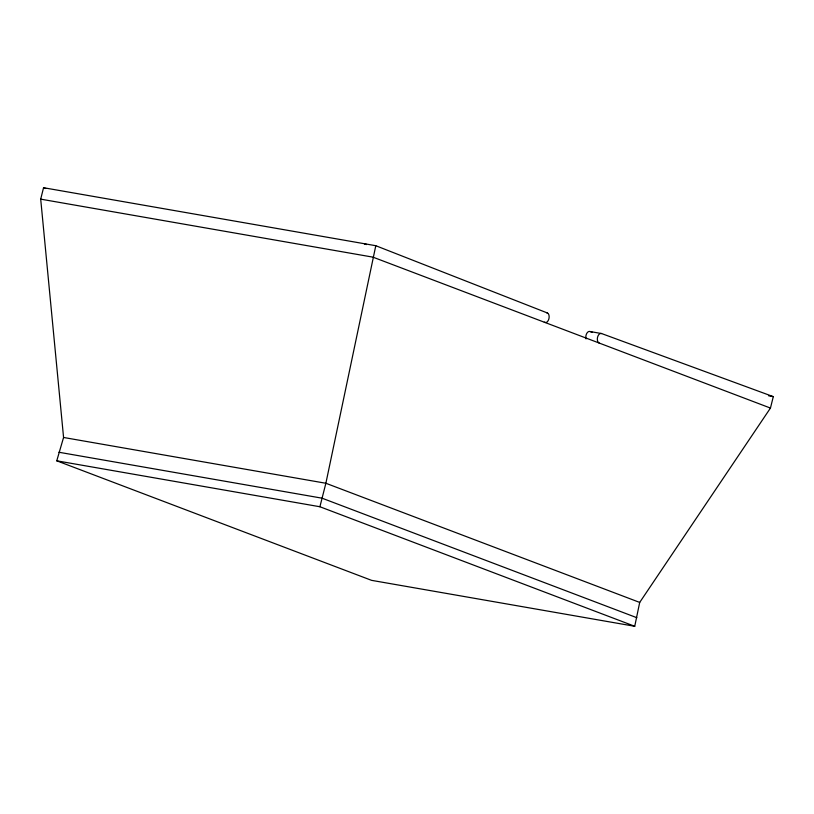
<?xml version="1.0" encoding="UTF-8"?>
<svg xmlns="http://www.w3.org/2000/svg" width="814" height="814" viewBox="0 0 814 814"><rect width="100%" height="100%" fill="white"/><g stroke="black" fill="none" stroke-linecap="round" stroke-linejoin="round"><path stroke-width="1.22" d="M547.659 313.085L375.793 245.716L43.549 187.719L40.7 199.145L63.573 437.474L56.766 460.816L371.591 580.351L634.737 626.281L639.702 602.421L770.451 408.068L773.3 396.642L601.566 333.547L590.079 331.532A4.915 3.002 -80.1 0 0 586.721 333.496A4.915 3.002 -80.1 0 0 586.06 338.899M375.793 245.716L325.875 483.262L319.902 506.746L634.737 626.281M40.7 199.145L372.944 257.143L770.451 408.068M768.701 395.838L773.3 396.642M63.573 437.474L325.875 483.262L639.702 602.421M58.903 452.248L322.039 498.178L636.874 617.714M56.766 460.816L319.902 506.746M546.682 312.708L548.26 313.644A5.006 3.053 -80.1 0 1 548.901 318.762A5.006 3.053 -80.1 0 1 546.021 322.537L544.301 322.202M590.079 331.532L592.46 332.407M366.422 244.515L364.296 243.712L366.412 244.536M43.549 187.719L45.676 188.522M599.216 343.05A4.915 3.002 -80.1 0 1 597.557 337.24A4.915 3.002 -80.1 0 1 601.566 333.547"/></g></svg>
